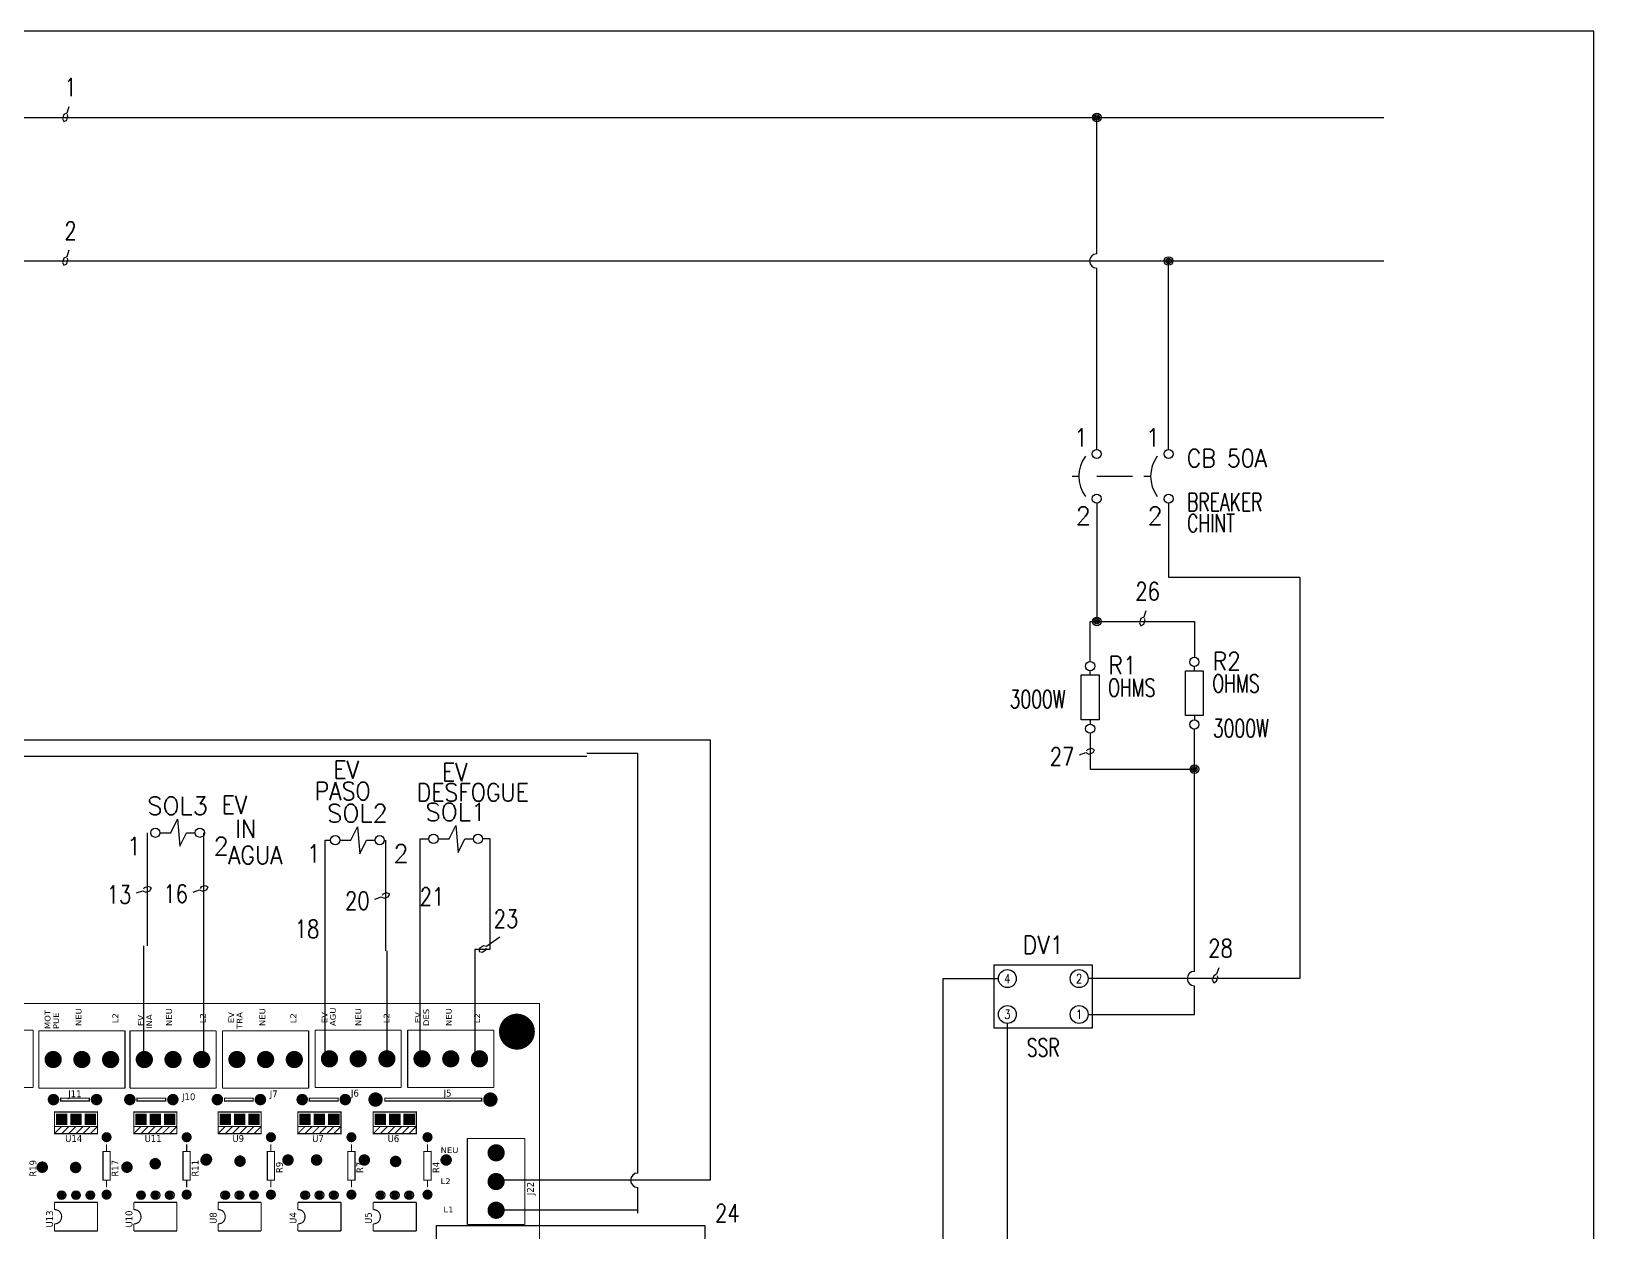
# Model space of a CAD drawing. Header units: millimetres. Extents: x 123.5 to 144.3, y 105.4 to 121.6.
# Drawn here: x 133.37 to 144.26, y 113.23 to 121.59 of the extents above; entities that cross this region are included whole.
import ezdxf
from ezdxf.enums import TextEntityAlignment as Align

# ---------------------------------------------------------------- set-up
doc = ezdxf.new("R2010")
doc.units = ezdxf.units.MM
doc.linetypes.add('HIDDEN2', pattern=[0.1875, 0.125, -0.0625])
for name, color, linetype in [('12632256', 7, 'Continuous'), ('BLK_12AWG', 7, 'Continuous'), ('BLK_18AWG', 7, 'Continuous'), ('DESC', 250, 'Continuous'), ('LINK', 9, 'Continuous'), ('MISC', 7, 'Continuous'), ('SYMS', 7, 'Continuous'), ('TAGS', 250, 'Continuous'), ('TERMS', 250, 'Continuous'), ('WIRENO', 250, 'Continuous'), ('WIRES', 7, 'Continuous')]:
    doc.layers.add(name, color=color, linetype=linetype)
doc.styles.get("Standard").update_dxf_attribs({"font": 'tahoma.ttf'})
doc.styles.add('WD', font='romans.shx')

# ---------------------------------------------------------------- blocks, each defined once
blk = doc.blocks.new('EPAD')
at = {"const_width": 0.5}
blk.add_lwpolyline([(-0.25, 0, 1), (0.25, 0, 1)], format="xyb", close=True, dxfattribs=at)
blk = doc.blocks.new('RPAD')
blk.add_trace([(-0.5, -0.5), (-0.5, 0.5), (0.5, -0.5), (0.5, 0.5)])
blk = doc.blocks.new('TarjetaAutoclave')
for points, const_width in [([(3.004, 5.004), (10.306, 5.004), (10.306, 9.943), (3.004, 9.943), (3.004, 5.004)], 0.008), ([(6.778, 9.758), (6.179, 9.758)], 0.008), ([(6.778, 9.758), (6.778, 9.358)], 0.008), ([(6.818, 9.753), (6.818, 9.353)], 0.008), ([(7.418, 9.753), (6.818, 9.753)], 0.008), ([(7.418, 9.753), (7.418, 9.353)], 0.008), ([(7.453, 9.753), (7.453, 9.353)], 0.008), ([(8.053, 9.753), (7.453, 9.753)], 0.008), ([(8.053, 9.753), (8.053, 9.353)], 0.008), ([(8.098, 9.753), (8.098, 9.353)], 0.008), ([(8.698, 9.753), (8.098, 9.753)], 0.008), ([(8.698, 9.753), (8.698, 9.353)], 0.008), ([(8.743, 9.758), (8.743, 9.358)], 0.008), ([(9.343, 9.758), (8.743, 9.758)], 0.008), ([(9.343, 9.758), (9.343, 9.358)], 0.008), ([(9.388, 9.758), (9.388, 9.358)], 0.008), ([(9.988, 9.758), (9.388, 9.758)], 0.008), ([(9.988, 9.758), (9.988, 9.358)], 0.008), ([(6.179, 9.358), (6.778, 9.358)], 0.008), ([(6.818, 9.353), (7.418, 9.353)], 0.008), ([(6.97, 9.264), (7.17, 9.264), (7.17, 9.284), (6.97, 9.284), (6.97, 9.264)], 0.008), ([(7.453, 9.353), (8.053, 9.353)], 0.008), ([(7.502, 9.264), (7.702, 9.264), (7.702, 9.284), (7.502, 9.284), (7.502, 9.264)], 0.008), ([(8.098, 9.353), (8.698, 9.353)], 0.008), ([(8.112, 9.264), (8.312, 9.264), (8.312, 9.284), (8.112, 9.284), (8.112, 9.264)], 0.008), ([(8.703, 9.264), (8.903, 9.264), (8.903, 9.284), (8.703, 9.284), (8.703, 9.264)], 0.008), ([(8.743, 9.358), (9.343, 9.358)], 0.008), ([(9.229, 9.264), (9.903, 9.264), (9.903, 9.284), (9.229, 9.284), (9.229, 9.264)], 0.008), ([(9.388, 9.358), (9.988, 9.358)], 0.008), ([(6.927, 9.087), (7.227, 9.087), (7.227, 9.187), (6.927, 9.187), (6.927, 9.087)], 0.008), ([(7.48, 9.087), (7.78, 9.087), (7.78, 9.187), (7.48, 9.187), (7.48, 9.087)], 0.008), ([(8.067, 9.087), (8.367, 9.087), (8.367, 9.187), (8.067, 9.187), (8.067, 9.087)], 0.008), ([(8.623, 9.087), (8.923, 9.087), (8.923, 9.187), (8.623, 9.187), (8.623, 9.087)], 0.008), ([(9.148, 9.087), (9.448, 9.087), (9.448, 9.187), (9.148, 9.187), (9.148, 9.087)], 0.008), ([(7.227, 9.087), (7.227, 9.037), (6.927, 9.037), (6.927, 9.087)], 0.008), ([(6.977, 9.087), (6.927, 9.037)], 0.008), ([(7.027, 9.087), (6.977, 9.037)], 0.008), ([(7.077, 9.087), (7.027, 9.037)], 0.008), ([(7.127, 9.087), (7.077, 9.037)], 0.008), ([(7.177, 9.087), (7.127, 9.037)], 0.008), ([(7.227, 9.087), (7.177, 9.037)], 0.008), ([(7.78, 9.087), (7.78, 9.037), (7.48, 9.037), (7.48, 9.087)], 0.008), ([(7.53, 9.087), (7.48, 9.037)], 0.008), ([(7.58, 9.087), (7.53, 9.037)], 0.008), ([(7.63, 9.087), (7.58, 9.037)], 0.008), ([(7.68, 9.087), (7.63, 9.037)], 0.008), ([(7.73, 9.087), (7.68, 9.037)], 0.008), ([(7.78, 9.087), (7.73, 9.037)], 0.008), ([(8.367, 9.087), (8.367, 9.037), (8.067, 9.037), (8.067, 9.087)], 0.008), ([(8.117, 9.087), (8.067, 9.037)], 0.008), ([(8.167, 9.087), (8.117, 9.037)], 0.008), ([(8.217, 9.087), (8.167, 9.037)], 0.008), ([(8.267, 9.087), (8.217, 9.037)], 0.008), ([(8.317, 9.087), (8.267, 9.037)], 0.008), ([(8.367, 9.087), (8.317, 9.037)], 0.008), ([(8.923, 9.087), (8.923, 9.037), (8.623, 9.037), (8.623, 9.087)], 0.008), ([(8.673, 9.087), (8.623, 9.037)], 0.008), ([(8.723, 9.087), (8.673, 9.037)], 0.008), ([(8.773, 9.087), (8.723, 9.037)], 0.008), ([(8.823, 9.087), (8.773, 9.037)], 0.008), ([(8.873, 9.087), (8.823, 9.037)], 0.008), ([(8.923, 9.087), (8.873, 9.037)], 0.008), ([(9.448, 9.087), (9.448, 9.037), (9.148, 9.037), (9.148, 9.087)], 0.008), ([(9.198, 9.087), (9.148, 9.037)], 0.008), ([(9.248, 9.087), (9.198, 9.037)], 0.008), ([(9.298, 9.087), (9.248, 9.037)], 0.008), ([(9.348, 9.087), (9.298, 9.037)], 0.008), ([(9.398, 9.087), (9.348, 9.037)], 0.008), ([(9.448, 9.087), (9.398, 9.037)], 0.008), ([(7.29, 8.962), (7.29, 8.912)], 0.008), ([(7.848, 8.962), (7.848, 8.912)], 0.008), ([(8.435, 8.962), (8.435, 8.912)], 0.008), ([(8.996, 8.962), (8.996, 8.912)], 0.008), ([(9.526, 8.962), (9.526, 8.912)], 0.008), ([(9.804, 9.003), (10.204, 9.003)], 0.008), ([(9.804, 9.003), (9.804, 8.403)], 0.008), ([(10.204, 8.403), (10.204, 9.003)], 0.008), ([(7.265, 8.712), (7.315, 8.712), (7.315, 8.912), (7.265, 8.912), (7.265, 8.712)], 0.008), ([(7.823, 8.712), (7.873, 8.712), (7.873, 8.912), (7.823, 8.912), (7.823, 8.712)], 0.008), ([(7.983, 8.853), (7.983, 8.855), (7.986, 8.858)], 0.025), ([(8.41, 8.712), (8.46, 8.712), (8.46, 8.912), (8.41, 8.912), (8.41, 8.712)], 0.008), ([(8.971, 8.712), (9.021, 8.712), (9.021, 8.912), (8.971, 8.912), (8.971, 8.712)], 0.008), ([(9.501, 8.712), (9.551, 8.712), (9.551, 8.912), (9.501, 8.912), (9.501, 8.712)], 0.008), ([(7.29, 8.712), (7.29, 8.662)], 0.008), ([(7.848, 8.712), (7.848, 8.662)], 0.008), ([(8.435, 8.712), (8.435, 8.662)], 0.008), ([(8.996, 8.712), (8.996, 8.662)], 0.008), ([(9.526, 8.712), (9.526, 8.662)], 0.008), ([(6.927, 8.508), (6.927, 8.558)], 0.008), ([(6.927, 8.558), (7.227, 8.558)], 0.008), ([(6.977, 8.458), (6.976, 8.468), (6.973, 8.478), (6.969, 8.486), (6.963, 8.494), (6.956, 8.5), (6.947, 8.504), (6.937, 8.507), (6.927, 8.508)], 0.008), ([(7.227, 8.358), (7.227, 8.558)], 0.008), ([(7.48, 8.508), (7.48, 8.558)], 0.008), ([(7.48, 8.558), (7.78, 8.558)], 0.008), ([(7.53, 8.458), (7.529, 8.468), (7.526, 8.478), (7.522, 8.486), (7.516, 8.494), (7.509, 8.5), (7.5, 8.504), (7.49, 8.507), (7.48, 8.508)], 0.008), ([(7.78, 8.358), (7.78, 8.558)], 0.008), ([(8.067, 8.508), (8.067, 8.558)], 0.008), ([(8.067, 8.558), (8.367, 8.558)], 0.008), ([(8.117, 8.458), (8.116, 8.468), (8.113, 8.478), (8.109, 8.486), (8.103, 8.494), (8.096, 8.5), (8.087, 8.504), (8.077, 8.507), (8.067, 8.508)], 0.008), ([(8.367, 8.358), (8.367, 8.558)], 0.008), ([(8.623, 8.508), (8.623, 8.558)], 0.008), ([(8.623, 8.558), (8.923, 8.558)], 0.008), ([(8.673, 8.458), (8.672, 8.468), (8.669, 8.478), (8.665, 8.486), (8.659, 8.494), (8.652, 8.5), (8.643, 8.504), (8.633, 8.507), (8.623, 8.508)], 0.008), ([(8.923, 8.358), (8.923, 8.558)], 0.008), ([(9.148, 8.508), (9.148, 8.558)], 0.008), ([(9.148, 8.558), (9.448, 8.558)], 0.008), ([(9.198, 8.458), (9.197, 8.468), (9.194, 8.478), (9.19, 8.486), (9.184, 8.494), (9.177, 8.5), (9.168, 8.504), (9.158, 8.507), (9.148, 8.508)], 0.008), ([(9.448, 8.358), (9.448, 8.558)], 0.008), ([(6.977, 8.458), (6.976, 8.448), (6.973, 8.438), (6.969, 8.429), (6.963, 8.422), (6.956, 8.416), (6.947, 8.412), (6.937, 8.409), (6.927, 8.408)], 0.008), ([(6.927, 8.358), (6.927, 8.408)], 0.008), ([(7.53, 8.458), (7.529, 8.448), (7.526, 8.438), (7.522, 8.429), (7.516, 8.422), (7.509, 8.416), (7.5, 8.412), (7.49, 8.409), (7.48, 8.408)], 0.008), ([(7.48, 8.358), (7.48, 8.408)], 0.008), ([(8.117, 8.458), (8.116, 8.448), (8.113, 8.438), (8.109, 8.429), (8.103, 8.422), (8.096, 8.416), (8.087, 8.412), (8.077, 8.409), (8.067, 8.408)], 0.008), ([(8.067, 8.358), (8.067, 8.408)], 0.008), ([(8.673, 8.458), (8.672, 8.448), (8.669, 8.438), (8.665, 8.429), (8.659, 8.422), (8.652, 8.416), (8.643, 8.412), (8.633, 8.409), (8.623, 8.408)], 0.008), ([(8.623, 8.358), (8.623, 8.408)], 0.008), ([(9.198, 8.458), (9.197, 8.448), (9.194, 8.438), (9.19, 8.429), (9.184, 8.422), (9.177, 8.416), (9.168, 8.412), (9.158, 8.409), (9.148, 8.408)], 0.008), ([(9.148, 8.358), (9.148, 8.408)], 0.008), ([(9.804, 8.403), (10.204, 8.403)], 0.008), ([(6.927, 8.358), (7.227, 8.358)], 0.008), ([(7.48, 8.358), (7.78, 8.358)], 0.008), ([(8.067, 8.358), (8.367, 8.358)], 0.008), ([(8.623, 8.358), (8.923, 8.358)], 0.008), ([(9.148, 8.358), (9.448, 8.358)], 0.008)]:
    blk.add_lwpolyline(points, dxfattribs=dict(const_width=const_width))
for centre, radius in [((10.149, 9.747), 0.03), ((6.918, 9.553), 0.03), ((7.118, 9.553), 0.03), ((7.318, 9.553), 0.03), ((7.553, 9.553), 0.03), ((7.753, 9.553), 0.03), ((7.953, 9.553), 0.03), ((8.198, 9.553), 0.03), ((8.398, 9.553), 0.03), ((8.598, 9.553), 0.03), ((8.843, 9.558), 0.03), ((9.043, 9.558), 0.03), ((9.243, 9.558), 0.03), ((9.488, 9.558), 0.03), ((9.688, 9.558), 0.03), ((9.888, 9.558), 0.03), ((6.92, 9.274), 0.025), ((7.22, 9.274), 0.025), ((7.452, 9.274), 0.025), ((7.752, 9.274), 0.025), ((8.062, 9.274), 0.025), ((8.362, 9.274), 0.025), ((8.653, 9.274), 0.025), ((8.953, 9.274), 0.025), ((9.164, 9.274), 0.025), ((9.964, 9.274), 0.025), ((6.977, 9.137), 0.025), ((7.077, 9.137), 0.025), ((7.177, 9.137), 0.025), ((7.53, 9.137), 0.025), ((7.63, 9.137), 0.025), ((7.73, 9.137), 0.025), ((8.117, 9.137), 0.025), ((8.217, 9.137), 0.025), ((8.317, 9.137), 0.025), ((8.673, 9.137), 0.025), ((8.773, 9.137), 0.025), ((8.873, 9.137), 0.025), ((9.198, 9.137), 0.025), ((9.298, 9.137), 0.025), ((9.398, 9.137), 0.025), ((7.29, 9.012), 0.025), ((7.848, 9.012), 0.025), ((8.435, 9.012), 0.025), ((8.996, 9.012), 0.025), ((9.526, 9.012), 0.025), ((10.004, 8.903), 0.03), ((6.842, 8.803), 0.025), ((7.074, 8.801), 0.025), ((7.432, 8.803), 0.025), ((7.629, 8.827), 0.025), ((7.983, 8.853), 0.025), ((7.986, 8.858), 0.025), ((8.22, 8.845), 0.025), ((8.554, 8.853), 0.025), ((8.753, 8.853), 0.025), ((9.086, 8.853), 0.025), ((9.304, 8.843), 0.025), ((9.656, 8.853), 0.025), ((10.004, 8.703), 0.03), ((6.977, 8.608), 0.03), ((7.077, 8.608), 0.03), ((7.177, 8.608), 0.03), ((7.29, 8.612), 0.025), ((7.53, 8.608), 0.03), ((7.63, 8.608), 0.03), ((7.73, 8.608), 0.03), ((7.848, 8.612), 0.025), ((8.117, 8.608), 0.03), ((8.217, 8.608), 0.03), ((8.317, 8.608), 0.03), ((8.435, 8.612), 0.025), ((8.673, 8.608), 0.03), ((8.773, 8.608), 0.03), ((8.873, 8.608), 0.03), ((8.996, 8.612), 0.025), ((9.198, 8.608), 0.03), ((9.298, 8.608), 0.03), ((9.398, 8.608), 0.03), ((9.526, 8.612), 0.025), ((10.004, 8.503), 0.03)]:
    blk.add_circle(centre, radius)
for p, xscale, yscale in [((10.149, 9.747), 0.25, 0.25), ((6.918, 9.553), 0.12, 0.12), ((7.118, 9.553), 0.12, 0.12), ((7.318, 9.553), 0.12, 0.12), ((7.553, 9.553), 0.12, 0.12), ((7.753, 9.553), 0.12, 0.12), ((7.953, 9.553), 0.12, 0.12), ((8.198, 9.553), 0.12, 0.12), ((8.398, 9.553), 0.12, 0.12), ((8.598, 9.553), 0.12, 0.12), ((8.843, 9.558), 0.12, 0.12), ((9.043, 9.558), 0.12, 0.12), ((9.243, 9.558), 0.12, 0.12), ((9.488, 9.558), 0.12, 0.12), ((9.688, 9.558), 0.12, 0.12), ((9.888, 9.558), 0.12, 0.12), ((6.92, 9.274), 0.08, 0.08), ((7.22, 9.274), 0.08, 0.08), ((7.452, 9.274), 0.08, 0.08), ((7.752, 9.274), 0.08, 0.08), ((8.062, 9.274), 0.08, 0.08), ((8.362, 9.274), 0.08, 0.08), ((8.653, 9.274), 0.08, 0.08), ((8.953, 9.274), 0.08, 0.08), ((9.164, 9.274), 0.1, 0.1), ((9.964, 9.274), 0.1, 0.1), ((7.29, 9.012), 0.07, 0.07), ((7.848, 9.012), 0.07, 0.07), ((8.435, 9.012), 0.07, 0.07), ((8.996, 9.012), 0.07, 0.07), ((9.526, 9.012), 0.07, 0.07), ((10.004, 8.903), 0.12, 0.12), ((6.842, 8.803), 0.08, 0.08), ((7.074, 8.801), 0.08, 0.08), ((7.432, 8.803), 0.08, 0.08), ((7.629, 8.827), 0.08, 0.08), ((7.983, 8.853), 0.08, 0.08), ((7.986, 8.858), 0.08, 0.08), ((8.22, 8.845), 0.08, 0.08), ((8.554, 8.853), 0.08, 0.08), ((8.753, 8.853), 0.08, 0.08), ((9.086, 8.853), 0.08, 0.08), ((9.304, 8.843), 0.08, 0.08), ((9.656, 8.853), 0.08, 0.08), ((10.004, 8.703), 0.12, 0.12), ((6.977, 8.608), 0.05, 0.05), ((7.077, 8.608), 0.05, 0.05), ((7.177, 8.608), 0.05, 0.05), ((7.29, 8.612), 0.07, 0.07), ((7.53, 8.608), 0.05, 0.05), ((7.63, 8.608), 0.05, 0.05), ((7.73, 8.608), 0.05, 0.05), ((7.848, 8.612), 0.07, 0.07), ((8.117, 8.608), 0.05, 0.05), ((8.217, 8.608), 0.05, 0.05), ((8.317, 8.608), 0.05, 0.05), ((8.435, 8.612), 0.07, 0.07), ((8.673, 8.608), 0.05, 0.05), ((8.773, 8.608), 0.05, 0.05), ((8.873, 8.608), 0.05, 0.05), ((8.996, 8.612), 0.07, 0.07), ((9.198, 8.608), 0.05, 0.05), ((9.298, 8.608), 0.05, 0.05), ((9.398, 8.608), 0.05, 0.05), ((9.526, 8.612), 0.07, 0.07), ((10.004, 8.503), 0.12, 0.12)]:
    blk.add_blockref('EPAD', p, dxfattribs=dict(xscale=xscale, yscale=yscale))
at = {"xscale": 0.08, "yscale": 0.08, "rotation": 180}
for p in [(6.977, 9.137), (7.077, 9.137), (7.177, 9.137), (7.53, 9.137), (7.63, 9.137), (7.73, 9.137), (8.117, 9.137), (8.217, 9.137), (8.317, 9.137), (8.673, 9.137), (8.773, 9.137), (8.873, 9.137), (9.198, 9.137), (9.298, 9.137), (9.398, 9.137)]:
    blk.add_blockref('RPAD', p, dxfattribs=at)
at = {"layer": '12632256'}
for s, height, width, p in [('AGU', 0.04, 1.25, (8.887, 9.786)), ('MOT', 0.04, 1.25, (6.899, 9.765)), ('PUE', 0.04, 1.25, (6.958, 9.765)), ('NEU', 0.04, 1.25, (7.115, 9.786)), ('L2', 0.04, 1.25, (7.371, 9.806)), ('EV', 0.04, 1.25, (7.548, 9.786)), ('INA', 0.04, 1.25, (7.607, 9.766)), ('NEU', 0.04, 1.25, (7.745, 9.786)), ('L2', 0.04, 1.25, (7.981, 9.806)), ('EV', 0.04, 1.25, (8.178, 9.806)), ('TRA', 0.04, 1.25, (8.237, 9.766)), ('NEU', 0.04, 1.25, (8.395, 9.786)), ('L2', 0.04, 1.25, (8.611, 9.806)), ('EV', 0.04, 1.25, (8.828, 9.806)), ('NEU', 0.04, 1.25, (9.064, 9.786)), ('L2', 0.04, 1.25, (9.261, 9.806)), ('EV', 0.04, 1.25, (9.478, 9.806)), ('DES', 0.04, 1.25, (9.537, 9.786)), ('NEU', 0.04, 1.25, (9.694, 9.786)), ('L2', 0.04, 1.25, (9.891, 9.806)), ('R19', 0.048, 1.041667, (6.801, 8.737)), ('R17', 0.048, 1.041667, (7.373, 8.737)), ('R11', 0.048, 1.041667, (7.931, 8.737)), ('R9', 0.048, 1.041667, (8.518, 8.762)), ('R7', 0.048, 1.041667, (9.079, 8.762)), ('R4', 0.048, 1.041667, (9.609, 8.762)), ('J22', 0.048, 1.041667, (10.267, 8.608)), ('U13', 0.048, 1.041667, (6.917, 8.383)), ('U10', 0.048, 1.041667, (7.47, 8.383)), ('U8', 0.048, 1.041667, (8.057, 8.408)), ('U4', 0.048, 1.041667, (8.613, 8.408)), ('U5', 0.048, 1.041667, (9.138, 8.408))]:
    blk.add_text(s, height=height, rotation=90, dxfattribs=dict(at, width=width)).set_placement(p)
for s, height, width, p in [('J11', 0.048, 1.041667, (7.023, 9.29)), ('J10', 0.048, 1.041667, (7.816, 9.27)), ('J7', 0.048, 1.041667, (8.427, 9.29)), ('J6', 0.048, 1.041667, (8.993, 9.295)), ('J5', 0.048, 1.041667, (9.638, 9.295)), ('U14', 0.048, 1.041667, (7.002, 8.979)), ('U11', 0.048, 1.041667, (7.555, 8.979)), ('U9', 0.048, 1.041667, (8.167, 8.979)), ('U7', 0.048, 1.041667, (8.723, 8.979)), ('U6', 0.048, 1.041667, (9.248, 8.979)), ('NEU', 0.04, 1.25, (9.617, 8.902)), ('L2', 0.04, 1.25, (9.617, 8.685)), ('L1', 0.04, 1.25, (9.637, 8.489))]:
    blk.add_text(s, height=height, dxfattribs=dict(at, width=width)).set_placement(p)
blk = doc.blocks.new('HSV1')
for p, q in [((-0.123, 0), (-0.047, 0)), ((-0.047, 0), (0, 0.094)), ((0, 0.094), (0.016, -0.094)), ((0.016, -0.094), (0.062, 0)), ((0.062, 0), (0.123, 0))]:
    blk.add_line(p, q)
for centre in [(-0.155, 0), (0.155, 0)]:
    blk.add_circle(centre, 0.0322)
at = {"style": 'WD', "width": 0.7}
for tag, p in [('INST', (0, 0.451)), ('LOC', (0, 0.281))]:
    blk.add_attdef(tag, text='', height=0.125, dxfattribs=at).set_placement(p, align=Align.CENTER)
at = {"style": 'WD'}
blk.add_attdef('TAG1', text='', height=0.125, dxfattribs=at).set_placement((0, 0.125), align=Align.CENTER)
for tag, p, height, flags in [('FAMILY', (0.129, 0.108), 0.01, 9), ('X4TERM01', (-0.188, 0), 0.0125, 1), ('X1TERM02', (0.188, 0), 0.0125, 1)]:
    blk.add_attdef(tag, p, '', height=height, dxfattribs=dict(at, flags=flags))
for tag, p, width in [('DESC1', (1.125, 0), 0.9), ('DESC2', (1.125, -0.156), 0.9), ('DESC3', (1.125, -0.312), 0.9), ('XREF', (1.133, -0.473), 0.8), ('WDTAGALT', (1.133, -0.629), 0.8)]:
    blk.add_attdef(tag, p, '', height=0.125, dxfattribs=dict(at, width=width))
at = {"linetype": 'Continuous', "style": 'WD', "flags": 9}
for tag, p in [('ASSYCODE', (0.156, 0.047)), ('MFG', (0.156, 0.067)), ('CAT', (0.156, 0.087))]:
    blk.add_attdef(tag, text='', height=0.01, dxfattribs=at).set_placement(p, align=Align.CENTER)
at = {"linetype": 'Continuous', "style": 'WD', "flags": 8}
blk.add_attdef('TERM01', text='', height=0.125, dxfattribs=at).set_placement((-0.25, -0.031), align=Align.TOP_RIGHT)
blk.add_attdef('TERM02', text='', height=0.125, dxfattribs=at).set_placement((0.25, -0.031), align=Align.TOP_LEFT)
at = {"style": 'WD'}
blk.add_attdef('RATING1', (0.078, -0.313), '', height=0.125, dxfattribs=at)
blk = doc.blocks.new('HDV1TF')
for p, q in [((0.344, 0.094), (-0.344, 0.094)), ((-0.344, 0.094), (-0.344, -0.344)), ((0.344, -0.344), (0.344, 0.094)), ((-0.344, -0.344), (0.344, -0.344))]:
    blk.add_line(p, q)
for centre in [(-0.25, 0), (0.25, 0), (-0.25, -0.25), (0.25, -0.25)]:
    blk.add_circle(centre, 0.0625)
at = {"style": 'WD'}
for tag, width, p in [('INST', 0.7, (0.006, 0.497)), ('LOC', 0.7, (0.006, 0.327)), ('TAG1', 0.9, (0, 0.171)), ('RATING2', 0.7, (0, -0.219)), ('DESC1', 0.7, (0, -0.543)), ('DESC2', 0.7, (0, -0.699)), ('XREF', 0.7, (0, -0.856))]:
    blk.add_attdef(tag, text='', height=0.125, dxfattribs=dict(at, width=width)).set_placement(p, align=Align.CENTER)
at = {"style": 'WD', "flags": 9}
blk.add_attdef('FAMILY', text='', height=0.01, dxfattribs=at).set_placement((-0.005, 0.139), align=Align.CENTER)
at = {"linetype": 'Continuous', "style": 'WD', "flags": 1}
for tag, p in [('MFG', (0, 0.109)), ('CAT', (0, 0.128))]:
    blk.add_attdef(tag, text='', height=0.01, dxfattribs=at).set_placement(p, align=Align.MIDDLE)
at = {"linetype": 'Continuous', "style": 'WD', "width": 0.8, "flags": 8}
for tag, p in [('TERM01', (-0.25, 0)), ('TERM02', (0.25, 0)), ('TERM03', (-0.25, -0.25)), ('TERM04', (0.25, -0.25))]:
    blk.add_attdef(tag, text='', height=0.0625, dxfattribs=at).set_placement(p, align=Align.MIDDLE)
at = {"style": 'WD', "flags": 1}
for tag, p in [('X4TERM01', (-0.312, 0)), ('X2TERM01', (-0.25, 0.062)), ('X2TERM02', (0.25, 0.062)), ('X1TERM02', (0.312, 0)), ('X4TERM03', (-0.312, -0.25)), ('X8TERM03', (-0.25, -0.312)), ('X8TERM04', (0.25, -0.312)), ('X1TERM04', (0.312, -0.25))]:
    blk.add_attdef(tag, p, '', height=0.0125, dxfattribs=at)
at = {"style": 'WD', "width": 0.7}
blk.add_attdef('RATING1', text='', height=0.125, dxfattribs=at).set_placement((0, 0), align=Align.MIDDLE)
at = {"linetype": 'Continuous', "style": 'WD', "flags": 9}
blk.add_attdef('ASSYCODE', text='', height=0.01, dxfattribs=at).set_placement((0, 0.078), align=Align.CENTER)
blk = doc.blocks.new('VCB1')
at = {"linetype": 'HIDDEN2'}
blk.add_line((-0.171, 0), (-0.125, 0), dxfattribs=at)
for centre in [(0, 0.156), (0, -0.156)]:
    blk.add_circle(centre, 0.0312)
blk.add_arc((0.109, 0), 0.234, 143.1301, 216.8699)
at = {"style": 'WD'}
for tag, p, width in [('INST', (0.219, 0.388), 0.7), ('LOC', (0.219, 0.219), 0.7), ('TAG1', (0.127, 0.064), 0.9), ('XREF', (0.129, -0.09), 0.7), ('DESC1', (0.129, -0.242), 0.7), ('DESC2', (0.129, -0.389), 0.7)]:
    blk.add_attdef(tag, p, '', height=0.125, dxfattribs=dict(at, width=width))
at = {"linetype": 'Continuous', "style": 'WD'}
for tag, height, flags, p in [('TERM01', 0.125, 8, (-0.055, 0.207)), ('MFG', 0.01, 9, (-0.142, -0.088)), ('CAT', 0.01, 9, (-0.142, -0.073))]:
    blk.add_attdef(tag, text='', height=height, dxfattribs=dict(at, flags=flags)).set_placement(p, align=Align.RIGHT)
at = {"style": 'WD', "width": 0.7}
blk.add_attdef('RATING1', text='', height=0.125, dxfattribs=at).set_placement((-0.188, 0.062), align=Align.RIGHT)
at = {"color": 7, "style": 'WD', "flags": 1}
for tag, p in [('X2TERM01', (0, 0.188)), ('X8TERM02', (0, -0.188))]:
    blk.add_attdef(tag, p, '', height=0.0125, dxfattribs=at)
at = {"color": 7, "style": 'WD'}
for tag, p in [('X4LINK', (-0.25, 0)), ('X1LINK', (0, 0))]:
    blk.add_attdef(tag, p, '', height=0.01, dxfattribs=at)
at = {"linetype": 'Continuous', "style": 'WD', "flags": 9}
blk.add_attdef('ASSYCODE', text='', height=0.01, dxfattribs=at).set_placement((-0.153, -0.106), align=Align.CENTER)
at = {"style": 'WD', "flags": 9}
for tag, p in [('FAMILY', (-0.142, -0.036)), ('CONTACT', (-0.129, -0.129))]:
    blk.add_attdef(tag, text='', height=0.01, dxfattribs=at).set_placement(p, align=Align.RIGHT)
at = {"linetype": 'Continuous', "style": 'WD', "flags": 8}
blk.add_attdef('TERM02', text='', height=0.125, dxfattribs=at).set_placement((-0.041, -0.213), align=Align.TOP_RIGHT)
blk = doc.blocks.new('WDDOT')
for radius in [0.03, 0.0187, 0.00929]:
    blk.add_circle((0, 0), radius)
blk = doc.blocks.new('VRE1TB')
for p, q in [((-0.062, 0.156), (0.062, 0.156)), ((-0.062, -0.156), (-0.062, 0.156)), ((0, 0.156), (0, 0.186)), ((0.062, 0.156), (0.062, -0.156)), ((0.062, -0.156), (-0.062, -0.156)), ((0, -0.156), (0, -0.186))]:
    blk.add_line(p, q)
for centre in [(0, 0.218), (0, -0.218)]:
    blk.add_circle(centre, 0.0322)
at = {"style": 'WD'}
for tag, p, width in [('INST', (0.219, 0.488), 0.7), ('LOC', (0.219, 0.318), 0.7), ('TAG1', (0.127, 0.162), 0.9), ('RATING1', (0.125, 0.006), 0.7), ('RATING2', (0.125, -0.151), 0.7), ('DESC1', (0.129, -0.307), 0.7), ('DESC2', (0.129, -0.463), 0.7)]:
    blk.add_attdef(tag, p, '', height=0.125, dxfattribs=dict(at, width=width))
at = {"linetype": 'Continuous', "style": 'WD', "flags": 8}
blk.add_attdef('TERM01', text='', height=0.125, dxfattribs=at).set_placement((-0.055, 0.269), align=Align.RIGHT)
at = {"style": 'WD', "flags": 9}
blk.add_attdef('FAMILY', (-0.184, 0.205), '', height=0.01, rotation=90, dxfattribs=at)
at = {"linetype": 'Continuous', "style": 'WD', "flags": 9}
for tag, p in [('CAT', (-0.139, 0.23)), ('MFG', (-0.12, 0.228)), ('ASSYCODE', (-0.094, 0.219))]:
    blk.add_attdef(tag, text='', height=0.01, rotation=90, dxfattribs=at).set_placement(p, align=Align.CENTER)
at = {"color": 7, "style": 'WD', "flags": 1}
for tag, p in [('X2TERM01', (0, 0.25)), ('X8TERM02', (0, -0.25))]:
    blk.add_attdef(tag, p, '', height=0.0125, dxfattribs=at)
at = {"linetype": 'Continuous', "style": 'WD', "flags": 8}
blk.add_attdef('TERM02', text='', height=0.125, dxfattribs=at).set_placement((-0.041, -0.276), align=Align.TOP_RIGHT)
blk = doc.blocks.new('WD_WNH')
at = {"linetype": 'Continuous', "style": 'WD', "width": 0.8}
blk.add_attdef('WIRENO', text='', height=0.125, dxfattribs=at).set_placement((0, 0.062), align=Align.CENTER)
at = {"style": 'WD', "flags": 1}
for tag, p in [('W01USER', (0, 0.078)), ('W02USER', (0, 0.07)), ('W03USER', (0, 0.062)), ('W04USER', (0, 0.055)), ('W05USER', (0, 0.047)), ('W06USER', (0, 0.039)), ('W07USER', (0, 0.031)), ('W08USER', (0, 0.023)), ('W09USER', (0, 0.016)), ('W10USER', (0, 0.008))]:
    blk.add_attdef(tag, text='', height=0.005, dxfattribs=at).set_placement(p, align=Align.CENTER)
blk = doc.blocks.new('WD_WNV')
at = {"linetype": 'Continuous', "style": 'WD', "width": 0.8}
blk.add_attdef('WIRENO', text='', height=0.125, dxfattribs=at).set_placement((-0.05, 0), align=Align.MIDDLE_RIGHT)
at = {"style": 'WD', "flags": 1}
for tag, p in [('W01USER', (-0.062, 0.094)), ('W02USER', (-0.062, 0.086)), ('W03USER', (-0.062, 0.078)), ('W04USER', (-0.062, 0.07)), ('W05USER', (-0.062, 0.062)), ('W06USER', (-0.062, 0.055)), ('W07USER', (-0.062, 0.047)), ('W08USER', (-0.062, 0.039)), ('W09USER', (-0.062, 0.031)), ('W10USER', (-0.062, 0.023))]:
    blk.add_attdef(tag, text='', height=0.005, dxfattribs=at).set_placement(p, align=Align.CENTER)

msp = doc.modelspace()

# ---------------------------------------------------------------- linework, layer by layer
at = {"color": 7, "linetype": 'Continuous'}
for p, q in [((144.256, 121.59), (123.506, 121.59)), ((144.256, 105.405), (144.256, 121.59))]:
    msp.add_line(p, q, dxfattribs=at)
at = {"layer": 'BLK_12AWG'}
for p, q in [((124.418, 120.99), (142.793, 120.99)), ((140.793, 120.04), (140.793, 120.99)), ((124.418, 119.99), (142.793, 119.99)), ((141.293, 118.677), (141.293, 119.99)), ((140.793, 118.677), (140.793, 119.94))]:
    msp.add_line(p, q, dxfattribs=at)
msp.add_arc((140.793, 119.99), 0.05, 90, 270, dxfattribs=at)
at = {"layer": 'BLK_18AWG'}
for p, q in [((140.793, 118.302), (140.793, 117.479)), ((141.293, 118.302), (141.293, 117.787)), ((141.293, 117.787), (142.208, 117.787)), ((142.208, 117.787), (142.208, 114.991)), ((140.747, 117.2), (140.747, 117.479)), ((140.747, 117.479), (141.473, 117.479)), ((141.473, 117.479), (141.473, 117.229)), ((141.473, 116.45), (141.473, 116.729)), ((127.913, 116.655), (138.099, 116.655)), ((138.099, 116.655), (138.099, 113.586)), ((140.747, 116.7), (140.747, 116.45)), ((137.24, 116.539), (127.763, 116.539)), ((137.595, 116.56), (137.24, 116.56)), ((137.595, 113.636), (137.595, 116.56)), ((140.747, 116.45), (141.473, 116.45)), ((141.473, 115.041), (141.473, 116.45)), ((134.177, 116.007), (134.177, 115.219)), ((134.572, 115.23), (134.572, 116.007)), ((135.417, 114.432), (135.417, 115.955)), ((135.417, 115.955), (135.454, 115.955)), ((135.838, 115.955), (135.838, 115.184)), ((136.08, 114.459), (136.08, 115.964)), ((136.08, 115.964), (136.14, 115.964)), ((136.567, 115.964), (136.515, 115.964)), ((136.567, 115.196), (136.567, 115.964)), ((134.152, 115.219), (134.152, 114.431)), ((134.572, 114.453), (134.572, 115.23)), ((135.846, 115.184), (135.846, 114.413)), ((136.462, 114.429), (136.462, 115.196)), ((136.462, 115.196), (136.567, 115.196)), ((139.723, 113.147), (139.723, 114.991)), ((139.723, 114.991), (140.108, 114.991)), ((142.208, 114.991), (140.733, 114.991)), ((141.473, 114.741), (141.473, 114.941)), ((140.17, 112.933), (140.17, 114.679)), ((140.733, 114.741), (141.473, 114.741)), ((138.099, 113.586), (136.612, 113.586)), ((137.595, 113.357), (137.595, 113.536)), ((136.638, 113.381), (137.595, 113.381)), ((138.063, 113.27), (138.063, 112.983))]:
    msp.add_line(p, q, dxfattribs=at)
for centre in [(141.473, 114.991), (137.595, 113.586)]:
    msp.add_arc(centre, 0.05, 90, 270, dxfattribs=at)
at = {"layer": 'LINK'}
msp.add_lwpolyline([(140.793, 118.49), (141.043, 118.49)], dxfattribs=at)
at = {"layer": 'WIRENO'}
for points in [[(133.631, 121.065), (133.616, 121.02), (133.596, 121.01), (133.586, 120.98), (133.596, 120.961), (133.616, 120.971), (133.625, 121), (133.621, 121.01)], [(133.631, 120.065), (133.616, 120.02), (133.596, 120.01), (133.586, 119.98), (133.596, 119.961), (133.616, 119.971), (133.625, 120), (133.621, 120.01)], [(141.135, 117.554), (141.12, 117.508), (141.1, 117.499), (141.091, 117.469), (141.1, 117.449), (141.12, 117.459), (141.13, 117.489), (141.125, 117.499)], [(140.672, 116.55), (140.717, 116.565), (140.737, 116.555), (140.767, 116.565), (140.776, 116.584), (140.757, 116.594), (140.727, 116.584), (140.722, 116.575)], [(134.102, 115.588), (134.147, 115.603), (134.167, 115.594), (134.196, 115.603), (134.206, 115.623), (134.186, 115.633), (134.157, 115.623), (134.152, 115.613)], [(134.497, 115.594), (134.542, 115.609), (134.562, 115.599), (134.591, 115.609), (134.601, 115.629), (134.582, 115.638), (134.552, 115.629), (134.547, 115.619)], [(135.763, 115.544), (135.808, 115.56), (135.828, 115.55), (135.857, 115.56), (135.867, 115.579), (135.847, 115.589), (135.818, 115.579), (135.813, 115.569)], [(136.635, 115.279), (136.54, 115.214), (136.519, 115.218), (136.493, 115.2), (136.489, 115.179), (136.511, 115.175), (136.536, 115.192), (136.538, 115.203)], [(141.643, 115.066), (141.628, 115.021), (141.608, 115.011), (141.598, 114.982), (141.608, 114.962), (141.628, 114.972), (141.637, 115.001), (141.633, 115.011)]]:
    msp.add_lwpolyline(points, dxfattribs=at)
at = {"layer": 'WIRES'}
for p, q in [((136.192, 113.011), (136.192, 113.27)), ((136.192, 113.27), (138.063, 113.27))]:
    msp.add_line(p, q, dxfattribs=at)

# ---------------------------------------------------------------- block references
msp.add_blockref('TarjetaAutoclave', (126.604, 104.874))
at = {"layer": 'SYMS'}
for p in [(140.793, 120.99), (141.293, 119.99), (140.793, 117.479), (141.473, 116.45)]:
    msp.add_blockref('WDDOT', p, dxfattribs=at)
ref = msp.add_blockref('VCB1', (140.793, 118.49), dxfattribs=at)
ref.add_attrib('TERM02', '2', dxfattribs={"layer": 'TERMS', "linetype": 'Continuous', "height": 0.125, "style": 'WD', "flags": 8}).set_placement((140.753, 118.277), align=Align.TOP_RIGHT)
ref.add_attrib('TERM01', '1', dxfattribs={"layer": 'TERMS', "linetype": 'Continuous', "height": 0.125, "style": 'WD', "flags": 8}).set_placement((140.738, 118.697), align=Align.RIGHT)
ref = msp.add_blockref('VCB1', (141.293, 118.49), dxfattribs=at)
ref.add_attrib('DESC2', 'CHINT', (141.422, 118.101), dxfattribs={"layer": 'DESC', "height": 0.125, "style": 'WD', "width": 0.7})
ref.add_attrib('DESC1', 'BREAKER', (141.422, 118.248), dxfattribs={"layer": 'DESC', "height": 0.125, "style": 'WD', "width": 0.7})
ref.add_attrib('TAG1', 'CB 50A', (141.42, 118.554), dxfattribs={"layer": 'TAGS', "height": 0.125, "style": 'WD', "width": 0.9})
ref.add_attrib('TERM02', '2', dxfattribs={"layer": 'TERMS', "linetype": 'Continuous', "height": 0.125, "style": 'WD', "flags": 8}).set_placement((141.253, 118.277), align=Align.TOP_RIGHT)
ref.add_attrib('TERM01', '1', dxfattribs={"layer": 'TERMS', "linetype": 'Continuous', "height": 0.125, "style": 'WD', "flags": 8}).set_placement((141.238, 118.697), align=Align.RIGHT)
ref = msp.add_blockref('VRE1TB', (141.473, 116.979), dxfattribs=at)
ref.add_attrib('RATING1', 'OHMS', (141.598, 116.984), dxfattribs={"layer": 'MISC', "height": 0.125, "style": 'WD', "width": 0.7})
ref.add_attrib('DESC1', '3000W', (141.602, 116.672), dxfattribs={"layer": 'DESC', "height": 0.125, "style": 'WD', "width": 0.7})
ref.add_attrib('TAG1', 'R2', (141.6, 117.14), dxfattribs={"layer": 'TAGS', "height": 0.125, "style": 'WD', "width": 0.9})
ref = msp.add_blockref('VRE1TB', (140.747, 116.95), dxfattribs=at)
ref.add_attrib('RATING1', 'OHMS', (140.872, 116.955), dxfattribs={"layer": 'MISC', "height": 0.125, "style": 'WD', "width": 0.7})
ref.add_attrib('DESC1', '3000W', (140.186, 116.875), dxfattribs={"layer": 'DESC', "height": 0.125, "style": 'WD', "width": 0.7})
ref.add_attrib('TAG1', 'R1', (140.874, 117.111), dxfattribs={"layer": 'TAGS', "height": 0.125, "style": 'WD', "width": 0.9})
ref = msp.add_blockref('HSV1', (135.642, 115.955), dxfattribs=at)
ref.add_attrib('TERM02', '2', dxfattribs={"layer": 'TERMS', "linetype": 'Continuous', "height": 0.125, "style": 'WD', "flags": 8}).set_placement((135.892, 115.924), align=Align.TOP_LEFT)
ref.add_attrib('TERM01', '1', dxfattribs={"layer": 'TERMS', "linetype": 'Continuous', "height": 0.125, "style": 'WD', "flags": 8}).set_placement((135.392, 115.924), align=Align.TOP_RIGHT)
ref.add_attrib('TAG1', 'SOL2', dxfattribs={"layer": 'TAGS', "height": 0.125, "style": 'WD'}).set_placement((135.642, 116.08), align=Align.CENTER)
ref.add_attrib('DESC2', 'PASO', (135.344, 116.235), dxfattribs={"layer": 'DESC', "height": 0.125, "style": 'WD', "width": 0.9})
ref.add_attrib('DESC1', 'EV', (135.475, 116.384), dxfattribs={"layer": 'DESC', "height": 0.125, "style": 'WD', "width": 0.9})
ref = msp.add_blockref('HSV1', (136.327, 115.964), dxfattribs=at)
ref.add_attrib('TAG1', 'SOL1', dxfattribs={"layer": 'TAGS', "height": 0.125, "style": 'WD'}).set_placement((136.327, 116.089), align=Align.CENTER)
ref.add_attrib('DESC2', 'DESFOGUE', (136.055, 116.226), dxfattribs={"layer": 'DESC', "height": 0.125, "style": 'WD', "width": 0.9})
ref.add_attrib('DESC1', 'EV', (136.231, 116.367), dxfattribs={"layer": 'DESC', "height": 0.125, "style": 'WD', "width": 0.9})
ref = msp.add_blockref('HSV1', (134.389, 116.007), dxfattribs=at)
ref.add_attrib('DESC3', 'AGUA', (134.74, 115.789), dxfattribs={"layer": 'DESC', "height": 0.125, "style": 'WD', "width": 0.9})
ref.add_attrib('TERM02', '2', dxfattribs={"layer": 'TERMS', "linetype": 'Continuous', "height": 0.125, "style": 'WD', "flags": 8}).set_placement((134.639, 115.976), align=Align.TOP_LEFT)
ref.add_attrib('TERM01', '1', dxfattribs={"layer": 'TERMS', "linetype": 'Continuous', "height": 0.125, "style": 'WD', "flags": 8}).set_placement((134.139, 115.976), align=Align.TOP_RIGHT)
ref.add_attrib('TAG1', 'SOL3', dxfattribs={"layer": 'TAGS', "height": 0.125, "style": 'WD'}).set_placement((134.389, 116.132), align=Align.CENTER)
ref.add_attrib('DESC2', 'IN', (134.792, 115.972), dxfattribs={"layer": 'DESC', "height": 0.125, "style": 'WD', "width": 0.9})
ref.add_attrib('DESC1', 'EV', (134.696, 116.139), dxfattribs={"layer": 'DESC', "height": 0.125, "style": 'WD', "width": 0.9})
ref = msp.add_blockref('HDV1TF', (140.42, 114.991), dxfattribs=at)
ref.add_attrib('TERM03', '3', dxfattribs={"layer": 'TERMS', "linetype": 'Continuous', "height": 0.0625, "style": 'WD', "width": 0.8, "flags": 8}).set_placement((140.17, 114.741), align=Align.MIDDLE)
ref.add_attrib('DESC1', 'SSR', dxfattribs={"layer": 'DESC', "height": 0.125, "style": 'WD', "width": 0.7}).set_placement((140.42, 114.448), align=Align.CENTER)
ref.add_attrib('TERM04', '1', dxfattribs={"layer": 'TERMS', "linetype": 'Continuous', "height": 0.0625, "style": 'WD', "width": 0.8, "flags": 8}).set_placement((140.67, 114.741), align=Align.MIDDLE)
ref.add_attrib('TERM02', '2', dxfattribs={"layer": 'TERMS', "linetype": 'Continuous', "height": 0.0625, "style": 'WD', "width": 0.8, "flags": 8}).set_placement((140.67, 114.991), align=Align.MIDDLE)
ref.add_attrib('TERM01', '4', dxfattribs={"layer": 'TERMS', "linetype": 'Continuous', "height": 0.0625, "style": 'WD', "width": 0.8, "flags": 8}).set_placement((140.17, 114.991), align=Align.MIDDLE)
ref.add_attrib('TAG1', 'DV1', dxfattribs={"layer": 'TAGS', "height": 0.125, "style": 'WD', "width": 0.9}).set_placement((140.42, 115.163), align=Align.CENTER)
at = {"layer": 'WIRENO'}
ref = msp.add_blockref('WD_WNH', (133.606, 120.99), dxfattribs=at)
ref.add_attrib('WIRENO', '1', dxfattribs={"linetype": 'Continuous', "height": 0.125, "style": 'WD', "width": 0.8}).set_placement((133.643, 121.101), align=Align.BOTTOM_CENTER)
ref = msp.add_blockref('WD_WNH', (133.606, 119.99), dxfattribs=at)
ref.add_attrib('WIRENO', '2', dxfattribs={"linetype": 'Continuous', "height": 0.125, "style": 'WD', "width": 0.8}).set_placement((133.643, 120.101), align=Align.BOTTOM_CENTER)
ref = msp.add_blockref('WD_WNH', (141.11, 117.479), dxfattribs=at)
ref.add_attrib('WIRENO', '26', dxfattribs={"linetype": 'Continuous', "height": 0.125, "style": 'WD', "width": 0.8}).set_placement((141.147, 117.589), align=Align.BOTTOM_CENTER)
ref = msp.add_blockref('WD_WNV', (140.747, 116.575), dxfattribs=at)
ref.add_attrib('WIRENO', '27', dxfattribs={"linetype": 'Continuous', "height": 0.125, "style": 'WD', "width": 0.8}).set_placement((140.637, 116.538), align=Align.MIDDLE_RIGHT)
ref = msp.add_blockref('WD_WNV', (134.177, 115.613), dxfattribs=at)
ref.add_attrib('WIRENO', '13', dxfattribs={"linetype": 'Continuous', "height": 0.125, "style": 'WD', "width": 0.8}).set_placement((134.066, 115.576), align=Align.MIDDLE_RIGHT)
ref = msp.add_blockref('WD_WNV', (134.572, 115.619), dxfattribs=at)
ref.add_attrib('WIRENO', '16', dxfattribs={"linetype": 'Continuous', "height": 0.125, "style": 'WD', "width": 0.8}).set_placement((134.461, 115.582), align=Align.MIDDLE_RIGHT)
ref = msp.add_blockref('WD_WNH', (136.11, 115.964), dxfattribs=at)
ref.add_attrib('WIRENO', '21', dxfattribs={"linetype": 'Continuous', "height": 0.125, "style": 'WD', "width": 0.8}).set_placement((136.161, 115.462), align=Align.BOTTOM_CENTER)
ref = msp.add_blockref('WD_WNV', (135.838, 115.569), dxfattribs=at)
ref.add_attrib('WIRENO', '20', dxfattribs={"linetype": 'Continuous', "height": 0.125, "style": 'WD', "width": 0.8}).set_placement((135.727, 115.533), align=Align.MIDDLE_RIGHT)
ref = msp.add_blockref('WD_WNH', (135.436, 115.955), dxfattribs=at)
ref.add_attrib('WIRENO', '18', dxfattribs={"linetype": 'Continuous', "height": 0.125, "style": 'WD', "width": 0.8}).set_placement((135.291, 115.237), align=Align.BOTTOM_CENTER)
ref = msp.add_blockref('WD_WNH', (136.515, 115.196), dxfattribs=at)
ref.add_attrib('WIRENO', '23', dxfattribs={"linetype": 'Continuous', "height": 0.125, "style": 'WD', "width": 0.8}).set_placement((136.677, 115.307), align=Align.BOTTOM_CENTER)
ref = msp.add_blockref('WD_WNH', (141.618, 114.991), dxfattribs=at)
ref.add_attrib('WIRENO', '28', dxfattribs={"linetype": 'Continuous', "height": 0.125, "style": 'WD', "width": 0.8}).set_placement((141.655, 115.102), align=Align.BOTTOM_CENTER)
ref = msp.add_blockref('WD_WNH', (138.182, 113.147), dxfattribs=at)
ref.add_attrib('WIRENO', '24', dxfattribs={"linetype": 'Continuous', "height": 0.125, "style": 'WD', "width": 0.8}).set_placement((138.219, 113.257), align=Align.BOTTOM_CENTER)

doc.saveas('drawing.dxf')
